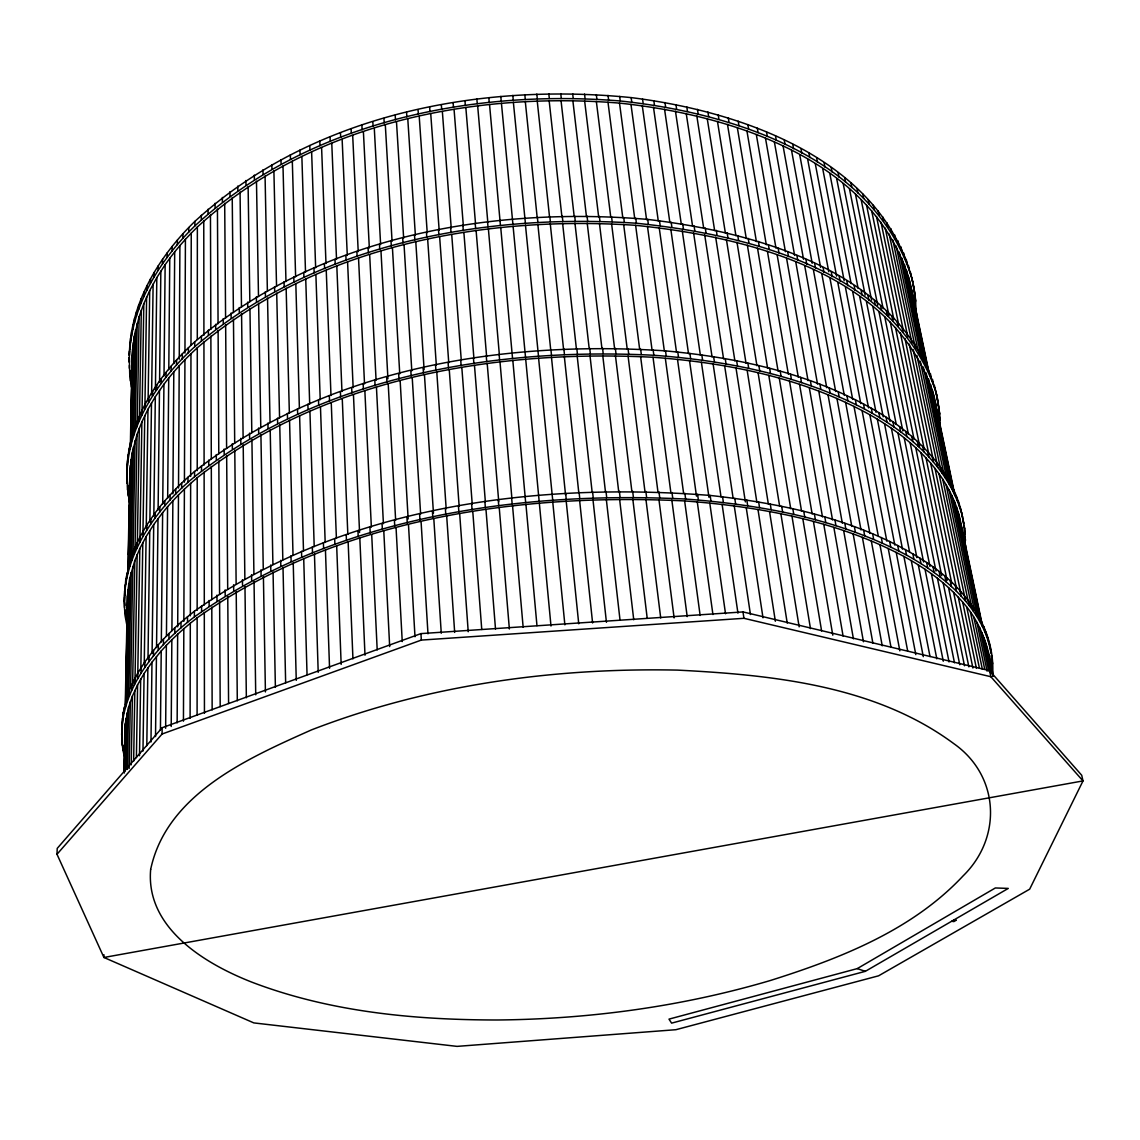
<?xml version="1.0" encoding="UTF-8"?>
<svg xmlns="http://www.w3.org/2000/svg" width="1140" height="1140" viewBox="0 0 1140 1140"><rect width="100%" height="100%" fill="white"/><g stroke="black" fill="none" stroke-linecap="round" stroke-linejoin="round"><path stroke-width="1.5" d="M124.189 755.834C111.093 699.647 152.318 648.689 194.384 616.925L194.398 611.254C342.242 506.801 533.306 481.451 710.149 495.444C785.403 503.738 862.524 520.367 926.649 562.505C964.326 586.73 995.348 627.741 992.669 674.452M126.754 624.506C114.356 566.609 151.82 511.903 194.57 476.72L194.57 471.476C326.04 368.348 502.441 339.905 665.532 350.892C739.49 357.689 814.473 374.162 878.826 412.623C917.558 436.136 953.752 471.333 962.616 517.46L960.08 506.873M194.74 341.872C156.493 376.385 125.386 424.536 126.868 477.774C126.925 426.218 157.748 380.247 194.726 346.731L194.74 341.872C317.96 236.721 489.972 206.055 647.691 219.407C758.442 232.617 905.003 272.759 936.866 395.894L934.344 385.32M194.897 221.374C158.66 256.543 130.031 303.724 129.362 355.466C131.642 305.349 159.643 260.062 194.883 225.905L194.897 221.374C310.65 114.998 478.415 82.18 631.161 97.612C742.596 111.449 882.973 159.785 912.784 282.264L910.276 271.719M197.092 714.88L197.149 617.823C337.084 518.786 516.776 492.808 684.641 500.93C759.995 506.602 836.603 520.553 903.906 556.434C925.723 568.461 946.399 583.196 962.702 602.191C981.169 622.526 989.477 649.501 993.125 676.22M197.149 610.385L197.22 477.703C324.672 377.91 494.817 349.282 653.02 357.262C727.847 362.777 803.714 378.01 869.863 414.789C910.005 437.546 948.409 471.589 959.752 518.073L982.509 625.946M197.22 470.678L197.291 347.786C316.749 246.012 482.576 215.175 635.621 225.321C748.225 236.792 896.738 273.643 934.102 396.521L955.035 495.772M197.291 339.406L197.363 227.017C309.581 124.032 471.219 91.072 619.519 103.113C732.678 115.054 875.606 160.241 910.119 282.905L929.114 372.923M965.409 548.824L964.697 528.846L961.576 512.558M190.095 718.328L190.309 623.252L197.149 617.823M190.337 615.828L190.651 483.403L197.22 477.703M190.665 476.406L190.964 353.728L197.291 347.786M190.979 345.32L191.249 233.144L197.363 227.017M183.44 721.178L183.825 628.724L190.309 623.252M183.854 621.328L184.395 489.174L190.651 483.403M184.423 482.177L184.936 359.741L190.964 353.728M184.951 353.115L185.421 239.343L191.249 233.144M187.516 622.397L187.53 616.74L194.398 611.254M187.958 482.476L187.972 477.247L194.57 471.476M188.357 352.73L188.371 347.871M188.741 232.09L188.756 227.558M177.142 722.917L177.655 634.239L183.825 628.724M177.698 626.857L178.467 494.988L184.395 489.174M178.51 488.02L179.208 365.798L184.936 359.741M179.251 359.185L179.906 245.599L185.421 239.343M180.975 627.912L181.004 622.269L187.53 616.74M181.659 488.291L181.688 483.061L187.972 477.247M182.3 358.786L182.315 353.927M182.885 238.331L182.913 233.814M171.214 726.479L171.841 639.782L177.655 634.239M171.912 630.62L172.867 500.859L178.467 494.988M172.91 493.891L173.807 371.911L179.208 365.798M173.864 363.532L174.691 251.912L179.906 245.599M174.791 633.47L174.819 627.841L181.004 622.269M175.703 494.147L175.731 488.946L181.688 483.061M176.543 364.9L176.572 360.055M177.327 244.644L177.356 240.127M57 854.273L162.079 734.018L162.137 727.733L420.945 633.612L742.995 611.923L989.577 670.648L1081.717 775.271L1083 780.914L1029.662 889.186L878.598 975.812L675.892 1029.705L457.069 1046.378L253.821 1022.908L103.925 957.472L57 854.273L57.214 848.402L162.137 727.733M163.433 644.684L163.476 639.098L174.819 627.841M164.758 506.003L164.801 500.816L175.731 488.946M165.984 377.255L166.027 372.424M167.138 257.412L167.181 252.923M165.642 728.303L166.369 645.368L171.841 639.782M166.44 636.22L167.58 506.744L172.867 500.859M167.666 498.038L168.72 378.067L173.807 371.911M168.791 369.702L169.76 258.281L174.691 251.912M168.934 639.07L168.977 633.455M170.06 500.061L170.102 494.86M171.114 371.056L171.142 366.225M172.083 250.999L172.126 246.496M158.261 650.341L158.317 644.755L163.476 639.098M159.771 511.974L159.828 506.801L164.801 500.816M161.182 383.496L161.239 378.68M162.493 263.867L162.536 259.379M160.427 730.17L161.225 650.969L166.369 645.368M161.324 641.849L162.635 512.672L167.58 506.744M162.721 503.98L163.932 384.251L168.72 378.067M164.017 375.915L165.143 264.68L169.76 258.281M150.979 741.998L151.976 662.226L161.225 650.969M152.09 653.163L153.715 524.6L162.635 512.672M153.829 515.893L155.325 396.734L163.932 384.251M155.411 390.179L156.821 277.604L165.143 264.68M153.444 656.013L153.515 650.441L158.317 644.755M155.126 517.973L155.197 512.815L159.828 506.801M156.693 389.766L156.75 384.964M158.161 270.365L158.218 265.877M155.525 736.568L156.436 656.597M156.536 647.491L158.004 518.629M158.104 509.951L159.472 390.478M159.572 382.156L160.84 271.12M916.503 316.834L915.135 294.818L911.886 277.989M142.97 751.089L144.11 673.526L151.976 662.226M144.239 664.449L146.105 536.598L153.715 524.6M146.234 527.92L147.972 409.274L155.325 396.734M148.1 400.938L149.71 290.615L156.821 277.604M144.851 667.385L144.923 661.841L153.515 650.441M146.832 530.029L146.903 524.885L155.197 512.815M148.685 402.377L148.756 397.589M150.409 283.433L150.466 278.972M146.803 745.645L147.872 667.883M148.001 658.778L149.753 530.599M149.867 521.906L151.492 402.99M151.606 394.697L153.116 284.088M148.97 661.684L149.055 656.127M150.822 524.001L150.893 518.843M152.532 396.065L152.589 391.262M154.128 276.892L154.185 272.417M137.626 678.77L137.712 673.255L144.923 661.841M139.864 542.127L139.935 537.011L146.903 524.885M141.93 415.046L142.016 410.286M143.868 296.571L143.939 292.125M136.401 757.573L137.584 684.827L144.11 673.526M137.769 674.025L139.821 548.596L146.105 536.598M139.978 538.208L141.887 421.871L147.972 409.274M142.044 411.797L143.811 303.682L149.71 290.615M139.493 755.706L140.676 679.183M140.847 668.353L142.799 542.597M142.928 533.947L144.766 415.573M144.908 407.251L146.618 297.141M141.061 673.07L141.146 667.555M143.184 536.071L143.255 530.941M145.15 408.704L145.222 403.93M146.989 290.002L147.06 285.541M131.77 690.128L131.87 684.655L137.712 673.255M134.192 554.211L134.292 549.11L139.935 537.011M136.458 427.728L136.543 422.983M138.553 309.752L138.638 305.32M131.214 764.869L132.425 696.084L137.584 684.827M132.611 685.34L134.819 560.581L139.821 548.596M135.005 550.15L137.042 434.44L141.887 421.871M137.213 424.422L139.123 316.749L143.811 303.682M134.534 684.456L134.62 678.956M136.857 548.169L136.957 543.067M139.037 421.387L139.123 416.642M141.061 303.169L141.146 298.723M133.637 761.235L134.834 690.455M134.99 681.464L137.156 554.596M137.299 545.989L139.308 428.155M139.479 418.109L141.317 310.208M124.004 771.851L125.286 723.786L128.592 707.256L132.425 696.084M125.272 704.477L127.424 595.992L129.718 578.408L134.819 560.581M127.823 573.705L129.846 471.732L132.083 453.207L137.042 434.44M130.288 449.374L132.112 355.594L134.306 336.286L139.123 316.749M124.232 771.737L124.83 729.23M125.514 707.042L125.984 681.663M126.184 671.075L127.11 623.395M127.352 611.026L127.424 595.992M128.093 572.423L128.236 565.34M128.45 554.724L129.404 505.148M129.618 494.518L129.846 471.732M130.573 446.68L130.658 441.978M130.73 436.976L131.656 389.424M131.898 377.098L132.112 355.594M132.853 329.46L132.938 325.057M124.331 773.048L125.286 723.786M125.671 704.349L127.879 590.164M128.321 567.563L130.302 465.59M130.73 443.175L132.553 349.196M126.768 669.522L127.11 651.923M128.977 555.251L129.39 534.062M130.174 493.435L129.817 483.901M131.243 437.831L131.684 414.989M125.058 771.253L126.07 718.314M126.412 700.587L128.649 584.307M128.977 566.936L131.043 459.42M131.371 442.291L133.28 342.755M126.098 769.443L127.167 712.799M127.267 701.428L129.718 578.408M129.832 566.252L132.083 453.207M132.226 440.382L134.306 336.286M134.449 322.905L134.534 318.488M127.438 769.4L128.592 707.256M128.863 692.963L131.1 572.494M131.328 560.353L133.437 446.98M133.651 435.238L135.617 329.788M129.347 695.785L129.447 690.327L131.87 684.655M131.855 560.239L131.941 555.151L134.292 549.11M134.178 434.069L134.263 429.324M136.358 316.336L136.444 311.904M129.133 768.502L130.345 701.67M130.601 687.349L132.796 566.537M133.052 552.601L135.09 440.724M135.304 428.953L137.213 323.276M121.652 734.616L123.12 712.785L129.447 690.327M124.346 601.721L125.785 579.12L131.941 555.151M124.488 595.907L124.588 590.905M127.01 471.632L127.11 466.958M131.385 387.073L129.746 374.576L129.304 357.518L129.404 362.306M121.823 740.002L121.895 723.815M122.237 723.701L122.35 718.328M124.502 607.506L124.445 596.747M124.93 590.05L125.029 585.034M129.148 501.871L127.096 479.228M127.452 465.448L127.552 460.76M129.347 368.249L129.404 365.356M129.803 349.011L129.889 344.636M122.308 745.332L121.937 734.659M124.958 613.22L125.029 609.914M127.438 489.929L127.523 485.284L128.15 495.928M129.746 374.576L129.832 370.229L131.471 382.755M123.006 718.186L123.12 712.785M125.685 584.136L125.785 579.12M128.193 459.221L128.279 454.532M130.53 342.527L130.615 338.138M123.106 750.619L123.206 745.318M125.713 618.892L125.428 611.111M130.43 380.846L130.516 376.514M124.103 712.628L124.203 707.213M126.754 578.208L126.853 573.164M129.233 452.965L129.319 448.262M131.542 336.001L131.627 331.612M103.982 954.75L103.925 957.472L1083 780.914L990.845 676.718L989.577 670.648M129.219 361.879L129.447 351.091M940.101 430.507L939.759 413.948L935.897 391.319M194.883 225.905C307.9 122.037 470.82 88.806 620.245 100.975C732.749 112.946 872.342 156.679 911.188 276.008M194.726 346.731C315.039 244.074 482.177 212.995 636.405 223.24C748.61 234.74 893.375 270.508 935.313 389.894M194.57 476.72C322.934 376.043 494.432 347.187 653.847 355.267C726.337 360.568 799.582 375.103 864.462 409.018C906.343 431.362 947.027 464.664 961.12 511.774M194.384 616.925C335.345 516.99 516.477 490.841 685.639 499.049C761.548 504.792 838.741 518.857 906.5 555.08C944.547 576.113 983.378 608.019 991.031 653.234M857.252 968.615L995.348 887.96L1008.273 888.416L865.331 971.337L671.603 1023.136L668.981 1019.131L857.252 968.615L865.331 971.337M162.079 734.018L421.33 640.082L743.935 618.308L990.845 676.718M954.152 919.809L956.318 920.18L953.852 921.605L951.701 921.248M914.109 288.534L913.197 284.273L915.448 303.169M938.12 401.907L937.151 397.347L938.462 406.396M963.813 523.146L962.773 518.273L963.656 523.987M914.237 290.572L915.135 294.818M938.12 403.375L939.089 407.921M964.013 525.611L964.697 528.846M987.696 637.246L988.808 642.518M991.401 654.973L992.142 658.45M908.395 265.463L909.307 269.767M932.491 379.335L933.46 383.924M958.27 501.201L959.324 506.117M985.943 631.959L987.069 637.231M914.978 296.87L915.876 301.117M939.759 413.948L938.79 409.417L939.232 418.466M963.813 525.412L965.281 534.56M991.273 655.899L992.627 663.779M906.215 259.25L907.127 263.554M930.34 373.364L931.309 377.967M939.189 415.459L940.144 419.976M956.161 495.558L957.201 500.489M964.882 537.04L965.566 540.274M983.877 626.687L984.989 631.988M903.735 253.052L904.647 257.369M915.947 310.878L916.546 313.685M927.875 367.436L928.844 372.053M953.724 489.929L954.764 494.874M964.882 542.768L965.566 545.975M981.469 621.442L982.594 626.758M908.523 276.692L928.829 372.908M932.548 390.578L954.308 493.777M958.256 512.444L981.511 622.668M985.829 643.159L992.812 676.248M906.628 270.493L926.792 366.139M930.696 384.636L953.225 491.568M956.446 506.83L980.428 620.587M984.077 637.93L991.358 672.457M900.971 246.895L901.883 251.213M925.11 361.537L926.093 366.168M950.974 484.343L952.014 489.302M978.747 616.227L979.873 621.557M904.462 264.323L925.366 363.674M928.544 378.736L951.102 485.925M954.337 501.23L979.075 618.778M982.01 632.714L990.389 672.543M901.997 258.196L923.315 359.656M926.093 372.866L949.406 483.802M951.9 495.672L977.037 615.286M979.616 627.527L988.736 670.961M897.907 240.782L898.819 245.114M922.046 355.68L923.015 360.311M947.91 478.8L948.95 483.773M975.683 611.068L976.809 616.412M989.121 642.561L991.344 653.12M899.232 252.083L920.921 355.509M923.343 367.023L947.027 479.969M949.164 490.143L974.315 610.085M976.894 622.369L987.126 671.175M894.558 234.712L895.47 239.044M918.669 349.866L919.638 354.512M944.519 473.3L945.559 478.287M972.292 605.939L973.418 611.297M896.183 246.026L917.871 349.681M920.279 361.223L943.977 474.454M946.1 484.657L971.636 606.68M973.845 617.253L984.675 669.038M890.91 228.698L891.808 233.044M914.993 344.109L915.962 348.769M940.814 467.842L941.854 472.844M968.573 600.851L969.684 606.224M892.848 240.013L914.864 345.62M916.916 355.466L940.614 469.067M942.723 479.213L968.259 601.649M970.468 612.18L982.381 669.322M886.948 222.728L887.861 227.088M889.2 234.056L911.972 343.069M913.254 349.752L937.821 467.457M939.032 473.812L965.623 601.222M966.748 607.164L979.388 667.955M885.267 228.143L907.226 334.219M909.278 344.109L932.905 458.266M935.014 468.469L960.863 593.327M962.702 602.191L976.41 668.396M882.702 216.842L883.614 221.203M906.699 332.752L907.668 337.44M932.435 457.111L933.475 462.128M960.108 590.848L961.234 596.263M881.035 222.314L902.951 328.619M904.989 338.523L928.929 454.689M930.682 463.182L956.489 588.382M958.327 597.274L972.905 668.026M878.156 211.014L879.054 215.389M902.082 327.18L903.051 331.868M927.76 451.839L928.787 456.869M955.377 585.946L956.489 591.361M876.518 216.543L898.733 324.871M900.401 332.994L924.284 449.459M926.036 457.966L951.786 583.509M953.61 592.415L968.872 666.857M873.311 205.257L874.209 209.646M897.166 321.68L898.12 326.382M922.759 446.638L923.785 451.682M950.304 581.101L951.415 586.544M871.701 210.843L893.846 319.399M895.498 327.551L919.667 446.025M921.049 452.822L947.098 580.474M948.551 587.627L964.497 665.76M868.181 199.585L869.079 203.974M891.936 316.25L892.891 320.967M917.444 441.508L918.469 446.567M944.889 576.327L946.001 581.785M866.585 205.229L888.986 315.737M890.297 322.178L914.038 439.242M915.762 447.749L941.711 575.728M943.179 582.925L959.766 664.763M862.752 193.999L863.635 198.403M886.393 310.906L887.348 315.623M911.801 436.463L912.827 441.536M939.146 571.639L940.258 577.111M861.17 199.685L883.144 308.712M884.783 316.892L908.423 434.226M910.148 442.748L935.997 571.083M937.451 578.279L954.479 662.796M857.024 188.513L857.907 192.917M880.55 305.663L881.505 310.394M905.83 431.49L906.856 436.577M933.062 567.036L934.173 572.522M855.485 194.256L877.686 305.221M878.969 311.69L902.852 431.034M904.219 437.846L929.955 566.509M931.409 573.719L949.05 661.955M850.996 183.113L851.879 187.53M874.409 300.504L875.349 305.235M899.56 426.631L900.572 431.732M926.649 562.505L927.746 568.019M849.485 188.912L871.573 300.105M872.855 306.589L896.268 424.465M897.964 433.029L923.585 562.02M925.024 569.259L943.279 661.214M844.697 177.826L845.567 182.258M867.953 295.445L868.894 300.19M892.962 421.857L893.974 426.973M919.909 558.087L920.992 563.602M843.215 183.668L865.16 295.089M866.443 301.587L890.055 421.458M891.409 428.312L916.873 557.617M918.313 564.884L936.809 658.834M838.1 172.653L838.969 177.085M861.213 290.501L862.139 295.26M886.051 417.183L887.062 422.313M912.827 553.755L913.91 559.284M836.66 178.553L858.121 288.434M859.731 296.685L883.187 416.827M884.526 423.695L909.52 551.618M911.273 560.609L930.012 656.569M831.231 167.58L832.086 172.026M854.159 285.656L855.1 290.429M878.826 412.623L879.823 417.767M905.431 549.537L906.5 555.08M829.82 173.537L851.124 283.632M852.72 291.897L876.019 412.309M877.344 419.178L902.495 549.152M903.906 556.434L923.3 656.668M824.077 162.65L824.933 167.096M846.835 280.939L847.747 285.727M871.302 408.177L872.299 413.336M897.707 545.419L898.776 550.976M822.71 168.649L844.184 280.725M845.424 287.237L868.538 407.892M869.863 414.789L894.829 545.077M896.225 552.373L915.805 654.602M816.639 157.833L817.494 162.293M839.197 276.35L840.109 281.138M863.479 403.859L864.462 409.018M889.656 541.414L890.725 546.986M815.314 163.875L836.603 276.165M837.843 282.692L860.771 403.631M862.068 410.514L886.835 541.101M888.217 548.411L907.654 650.911M808.944 153.145L809.785 157.619M831.288 271.89L832.2 276.678M855.342 399.655L856.311 404.828M881.306 537.538L882.346 543.125M807.661 159.244L828.752 271.748M829.977 278.274L852.692 399.456M853.988 406.353L878.199 535.515M879.909 544.578L899.831 650.826M800.964 148.613L801.805 153.088M823.094 267.558L823.992 272.36M846.92 395.58L847.889 400.767M872.627 533.776L873.668 539.377M799.724 154.755L820.615 267.444M821.826 273.985L844.327 395.423M845.609 402.334L869.92 533.52M871.288 540.873L891.024 647.392M792.742 144.21L793.554 148.699M814.63 263.368L815.513 268.185M838.199 391.647L839.154 396.834M863.65 530.143L864.69 535.757M791.545 150.395L812.207 263.297M813.404 269.838L835.677 391.519M836.945 398.444L861.014 529.943M862.367 537.296L882.232 645.824M784.249 139.964L785.061 144.452M805.894 259.322L806.778 264.152M829.207 387.857L830.148 393.058M854.387 526.651L855.399 532.28M783.109 146.191L803.543 259.279M804.726 265.848L826.742 387.743M827.996 394.697L851.808 526.481M853.133 533.834L872.87 643.06M775.514 135.874L776.312 140.363M796.903 255.431L797.758 260.262M819.931 384.209L820.871 389.41M844.811 523.303L845.823 528.932M774.416 142.144L794.609 255.417M795.777 262.001L817.537 384.123M818.777 391.091L842.318 523.16M843.629 530.528L863.45 641.735M766.522 131.941L767.32 136.444M787.64 251.698L788.495 256.543M810.383 380.703L811.31 385.933M834.965 520.082L835.962 525.74M765.496 138.254L785.417 251.712M786.572 258.296L808.06 380.66M809.286 387.628L832.528 519.968M833.839 527.364L853.418 638.827M757.302 128.179L758.086 132.682M778.135 248.121L778.976 252.966M800.579 377.354L801.491 382.598M824.833 517.019L825.816 522.69M756.319 134.534L775.984 248.178M777.124 254.762L798.328 377.34M799.539 384.322L822.481 516.933M823.764 524.329L843.087 636.049M747.854 124.588L748.624 129.105M768.389 244.715L769.215 249.575M790.519 374.176L791.417 379.421M814.43 514.111L815.399 519.783M746.928 130.986L766.308 244.787M767.434 251.398L788.339 374.191M789.535 381.173L812.15 514.04M813.419 521.465L832.784 635.18M738.193 121.168L738.948 125.685M758.399 241.481L759.226 246.34M780.202 371.155L781.085 376.414M803.757 511.361L804.726 517.047M737.323 127.595L756.404 241.58M757.516 248.192L778.107 371.213M779.276 378.195L801.577 511.319M802.817 518.743L821.612 630.947M911.43 289.132L912.47 295.374M728.303 117.933L729.044 122.465M748.196 238.417L749.009 243.29M769.643 368.305L770.512 373.564M792.841 508.768L793.782 514.468M128.492 492.793L129.233 497.254M727.491 124.403L746.273 238.545M747.37 245.171L767.648 368.391M768.788 375.388L790.732 508.739M791.972 516.192L810.469 628.61M935.356 402.491L936.325 408.462M718.2 114.884L718.941 119.415M737.765 235.538L738.563 240.412M758.87 365.626L759.725 370.899M781.684 506.331L782.61 512.045M717.459 121.382L735.927 235.709M736.996 242.321L756.946 365.741M758.072 372.737L779.66 506.331M780.872 513.798L799.14 626.843M707.911 112.019L708.638 116.565M727.135 232.831L727.918 237.719M747.869 363.133L748.709 368.405M770.284 504.08L771.196 509.794M707.228 118.56L725.382 233.044M726.437 239.657L746.03 363.261M747.142 370.272L768.36 504.122M769.543 511.575L787.227 623.081M960.935 523.73L962.274 533.648M697.438 109.355L698.15 113.9M716.305 230.323L717.06 235.225M736.654 360.81L737.466 366.097M758.656 501.985L759.553 507.728M696.811 115.91L714.638 230.551M715.664 237.177L734.901 360.953M735.998 367.992L756.832 502.042M757.986 509.509L775.357 621.243M988.366 653.705L989.491 662.511M686.779 106.889L687.477 111.435M705.275 228L706.03 232.902M725.24 358.673L726.038 363.974M746.828 500.075L747.698 505.818M686.223 113.473L703.693 228.257M704.705 234.883L723.572 358.844M724.655 365.883L745.361 501.899M746.23 507.628L763.002 617.795M675.949 104.609L676.633 109.169M694.075 225.877L694.802 230.793M713.626 356.735L714.424 362.036M734.787 498.351L735.642 504.094M675.464 111.236L692.578 226.147M693.576 232.788L712.072 356.92M713.113 363.959L733.148 498.436M734.26 505.932L750.448 614.531M742.995 611.923L743.935 618.308M664.962 102.557L665.632 107.103M682.703 223.953L683.416 228.869M701.841 354.982L702.611 360.297M722.561 496.798L723.401 502.555M664.549 109.198L681.307 224.238M682.276 230.893L700.373 355.181M701.399 362.235L721.022 496.897M722.119 504.407L737.951 613.178M653.833 100.691L654.488 105.265M671.175 222.243L671.873 227.159M689.885 353.414L690.655 358.744M710.149 495.444L710.975 501.201M653.491 107.36L669.864 222.528M670.819 229.197L688.517 353.628M689.529 360.696L708.966 497.297M709.778 503.068L725.524 613.762M642.561 99.052L643.188 103.612M659.49 220.718L660.188 225.649M677.787 352.06L678.528 357.376M697.58 494.261L698.378 500.032M642.29 105.735L658.293 221.032M659.219 227.701L676.519 352.274M677.502 359.357L696.483 496.142M697.281 501.899L712.928 614.517M631.161 97.612L631.774 102.187M647.691 219.407L648.361 224.338M665.532 350.892L666.245 356.221M684.855 493.278L685.639 499.049M630.962 104.324L646.58 219.735M647.477 226.404L664.364 351.12M665.318 358.202L683.615 493.406M684.641 500.93L700.145 615.472M619.647 96.401L620.245 100.975M635.75 218.31L636.405 223.24M653.149 349.937L653.847 355.267M671.973 492.48L672.743 498.266M619.519 103.113L634.738 218.638M635.621 225.321L652.08 350.18M653.02 357.262L670.861 492.623M671.845 500.161L687.192 616.597M608.033 95.404L608.618 99.978M623.708 217.427L624.35 222.357M640.637 349.182L641.336 354.512M658.977 491.882L659.732 497.667M607.976 102.13L622.796 217.754M623.651 224.452L639.683 349.424M640.595 356.521L657.965 492.024M658.934 499.562L674.111 617.923M596.32 94.62L596.89 99.209M611.567 216.743L612.18 221.687M628.04 348.626L628.696 353.97M645.867 491.468L646.594 497.268M596.334 101.36L610.755 217.085M611.596 223.782L627.185 348.868M628.069 355.979L644.969 491.611M645.91 499.178L660.716 618.008M584.535 94.064L585.091 98.653M599.341 216.287L599.939 221.231M615.329 348.27L615.985 353.628M632.657 491.255L633.37 497.069M584.62 100.819L598.628 216.629M599.441 223.326L614.588 348.527M615.443 355.637L631.874 491.411M632.786 498.964L647.164 617.923M912.656 296.927L913.026 300.048M572.665 93.737L573.206 98.325M587.043 216.044L587.613 220.989M602.561 348.142L603.188 353.486M619.362 491.24L620.046 497.054M572.836 100.491L586.43 216.386M587.214 223.098L601.92 348.398M602.747 355.509L618.678 491.383M619.576 498.964L633.74 619.775M130.231 489.901L130.587 492.879M936.496 409.958L937.009 414.447M560.752 93.623L561.279 98.211M574.674 216.016L575.244 220.96M589.708 348.199L590.321 353.557M605.995 491.426L606.665 497.24M561.008 100.391L574.175 216.358M574.945 223.07L589.18 348.455M589.978 355.58L605.426 491.568M606.295 499.149L620.018 620.074M548.796 93.737L549.309 98.325M562.262 216.201L562.818 221.16M576.812 348.484L577.41 353.842M592.572 491.796L593.213 497.624M549.124 100.505L561.878 216.543M562.604 223.269L576.384 348.74M577.168 355.865L592.116 491.939M592.957 499.534L606.437 622.298M536.812 94.064L537.296 98.667M549.822 216.6L550.349 221.573M563.872 348.968L564.442 354.326M579.106 492.38L579.719 498.209M537.211 100.833L549.537 216.956M550.25 223.668L563.559 349.211M564.314 356.35L578.764 492.523M579.576 500.104L592.601 622.953M524.813 94.634L525.284 99.223M537.368 217.227L537.866 222.186M550.919 349.652L551.475 355.024M565.611 493.15L566.209 498.978M525.284 101.403L537.182 217.569M537.866 224.295L550.72 349.909M551.447 357.034L565.568 495.059M566.167 500.873L578.735 623.794M512.801 95.418L513.257 100.021M513.356 102.173L525.383 223.027M525.469 225.121L538.479 355.937M538.565 357.932L552.686 499.947M552.743 501.842L564.87 624.834M500.802 96.415L501.23 101.033M501.429 103.184L512.9 224.095M513.086 226.176L525.497 357.048M525.683 359.043L539.149 501.116M539.32 502.997L550.99 626.031M488.818 97.655L489.231 102.258M489.53 104.396L500.432 225.364M500.731 227.43L512.53 358.359M512.815 360.34L525.654 502.484M525.925 504.35L536.969 625.661M477.66 105.849L487.806 222.186M488.39 228.912L499.363 354.697M499.99 361.85L511.889 498.294M512.558 505.889L523.146 627.228M476.862 99.095L477.261 103.712M487.564 221.873L488.005 226.846M499.135 354.497L499.605 359.87M511.661 498.194L512.173 504.037M465.832 107.502L475.537 223.853M476.107 230.594L486.609 356.407M487.207 363.56L498.75 501.785M499.234 507.628L509.366 628.981M464.963 100.776L465.348 105.379M475.209 223.568L475.622 228.542M486.267 356.221L486.723 361.594M498.251 499.947L498.736 505.775M454.062 109.369L463.339 225.748M463.88 232.489L473.912 358.316M474.482 365.455L485.369 501.928M485.982 509.537L495.515 629.138M453.122 102.657L453.478 107.26M462.897 225.478L463.296 230.451M473.456 358.145L473.898 363.517M484.913 501.871L485.369 507.713M124.602 602.533L124.83 605.397M127.424 607.506L127.637 610.342M442.349 111.449L451.212 227.843M451.725 234.584L461.287 360.411M461.828 367.565L472.216 504.037M472.786 511.632L481.75 629.48M441.337 104.752L441.693 109.369M450.656 227.587L451.041 232.56M460.731 360.254L461.144 365.641M471.647 503.994L472.088 509.822M430.735 113.743L439.157 230.138M439.641 236.878L448.747 362.705M449.274 369.859L459.149 506.317M459.691 513.926L468.226 631.745M429.652 107.075L429.98 111.677M438.515 229.91L438.872 234.883M448.091 362.577L448.476 367.949M458.465 506.288L458.878 512.131M419.207 116.252L427.215 232.645M427.671 239.371L436.321 365.185M436.805 372.338L446.182 508.782M446.709 516.377L454.675 632.415M418.052 109.597L418.366 114.2M426.46 232.432L426.802 237.405M435.551 365.085L435.922 370.457M445.384 508.782L445.797 514.61M407.792 118.959L415.373 235.339M415.801 242.065L424.108 369.631M424.465 375.003L433.457 513.185M433.827 519.014L441.266 633.256M406.553 112.319L406.852 116.936M414.518 235.139L414.846 240.113M423.125 367.778L423.467 373.151M432.43 511.433L432.815 517.275M132.069 368.291L132.454 374.576M396.492 121.866L403.646 238.217M404.059 244.958L411.797 370.728M412.238 377.867L420.632 514.226M421.088 521.821L427.984 633.812M395.181 115.254L395.466 119.871M402.705 238.061L403.004 243.034M410.828 370.657L411.155 376.029M419.62 514.268L419.976 520.096M420.945 633.612L421.33 640.082M385.32 124.973L392.06 241.295M392.445 248.036L399.741 373.763M400.154 380.903L408.163 518.971M408.491 524.799L414.989 636.733M383.938 118.389L384.209 122.992M391.02 241.167L391.305 246.126M398.658 373.721L398.972 379.093M406.937 517.275L407.279 523.103M374.291 128.264L380.618 244.559M380.988 251.299L387.928 378.736M388.227 384.109L395.651 520.353M396.065 527.934L402.249 641.578M372.837 121.709L373.094 126.326M379.478 244.459L379.748 249.418M386.659 376.955L386.945 382.328M394.426 520.453L394.739 526.267M964.255 529.715L964.397 532.565M363.404 131.755L369.332 248.007M369.674 254.733L376.086 380.361M376.457 387.5L383.411 523.659M383.795 531.24L389.68 646.58M361.893 125.229L362.121 129.846M368.106 247.936L368.363 252.895M374.818 380.375L375.089 385.748M382.085 523.787L382.385 529.601M352.688 135.418L358.216 251.641M358.544 258.353L364.529 383.909M364.871 391.049L371.355 527.122M371.711 534.703L377.197 649.943M351.106 128.934L351.32 133.537M356.906 251.584L357.134 256.543M363.161 383.966L363.404 389.324M369.93 527.279L370.201 533.093M342.128 139.279L347.287 255.431M347.586 262.143L353.144 387.628M353.457 394.753L359.57 532.494M359.827 538.308L365 655.229M340.49 132.824L340.689 137.427M345.876 255.417L346.09 260.376M351.676 387.714L351.918 393.072M357.974 530.912L358.216 536.726M331.769 143.298L336.528 259.393M336.813 266.105L341.957 391.505M342.257 398.63L347.828 534.489M348.142 542.056L352.944 658.863M330.059 136.886L330.244 141.488M335.032 259.407L335.231 264.366M340.404 391.618L340.618 396.976M346.218 534.717L346.446 540.517M321.594 147.502L325.983 263.525M326.24 270.237L330.985 395.537M331.256 402.662L336.4 538.394M336.685 545.96L341.159 664.406M319.827 141.118L319.998 145.721M324.401 263.568L324.587 268.527M329.346 395.68L329.546 401.038M334.69 538.65L334.904 544.45M991.515 658.578L991.615 661.257M311.619 151.862L315.652 267.815M315.88 274.512L320.226 399.727M320.468 406.838L325.185 542.441M325.442 549.993L329.56 668.311M309.795 145.521L309.952 150.124M313.985 267.9L314.141 272.845M318.502 399.898L318.687 405.256M323.389 542.726L323.589 548.525M301.858 156.38L305.52 272.246M305.734 278.944L309.695 404.045M309.923 411.155L314.213 546.616M314.455 554.154L318.203 672.329M299.963 150.081L300.105 154.684M303.781 272.375L303.924 277.319M307.886 404.258L308.057 409.602M312.332 546.929L312.502 552.729M292.31 161.053L295.631 276.835M295.816 283.532L299.407 408.505M299.606 415.601L303.496 550.891M303.71 558.457L307.045 674.709M290.358 154.812L290.486 159.4M293.807 276.992L293.935 281.936M297.512 408.761L297.654 414.105M301.516 551.276L301.687 557.047M282.991 165.884L285.969 281.537M286.14 288.249L289.361 413.107M289.546 420.19L293.023 555.322M293.222 562.861L296.257 680.352M280.996 159.671L281.11 164.26M284.074 281.765L284.188 286.696M287.394 413.393L287.522 418.722M290.971 555.736L291.127 561.507M273.899 170.843L276.55 286.397M276.707 293.108L279.571 417.824M279.742 424.907L282.834 559.854M283.005 567.392L285.656 682.931M271.847 164.687L271.961 169.276M274.583 286.667L274.697 291.598M277.519 418.152L277.633 423.482M280.697 560.31L280.825 566.081M126.953 473.114L127.01 483.873M265.064 175.945L267.387 291.398M267.53 298.096L270.052 422.641M270.194 429.737L272.916 564.514M273.059 572.038L275.395 687.392M262.955 169.832L263.055 174.42M265.349 291.697L265.449 296.628M267.914 423.04L268.028 428.355M270.707 564.998L270.821 570.755M256.471 181.189L258.495 296.514M258.609 303.197L260.789 427.6M260.918 434.682L263.269 569.273M263.411 576.783L265.421 691.937M254.32 175.118L254.391 179.692M256.372 296.856L256.457 301.772M258.595 428.027L258.68 433.343M260.989 569.786L261.089 575.543M248.121 186.547L249.845 301.744M249.945 308.427L251.812 432.673M251.912 439.741L253.921 574.118M254.035 581.628L255.731 694.816M245.927 180.533L245.998 185.093M247.665 302.129L247.736 307.045M249.546 433.143L249.617 438.444M251.57 574.688L251.655 580.431M240.056 192.019L241.481 307.088M241.566 313.771L243.119 437.846M243.205 444.899L244.872 579.077M244.972 586.558L246.354 697.78M237.804 186.062L237.861 190.622M239.243 307.529L239.3 312.431M240.782 438.358L240.854 443.645M242.45 579.676L242.521 585.404M232.232 197.605L233.401 312.545M233.458 319.214L234.712 443.104M234.783 450.157L236.137 584.107M236.208 591.589L237.305 700.829M229.952 191.705L229.995 196.265M231.092 313.016L231.135 317.918M232.318 443.659L232.375 448.946M233.643 584.749L233.7 590.477M224.694 203.305L225.592 318.089M225.649 324.757L226.604 448.462M226.661 455.516L227.701 589.223M227.758 596.69L228.584 703.494M222.371 197.448L222.414 202.008M223.226 318.616L223.269 323.518M224.153 449.06L224.195 454.347M225.15 589.907L225.193 595.622M217.441 209.105L218.068 323.732M218.111 330.386L218.794 453.92M218.837 460.945L219.578 594.396M219.621 601.877L220.191 706.686M215.075 203.291L215.104 207.851M215.66 324.302L215.688 329.189M216.287 454.561L216.315 459.819M216.97 595.151L216.999 600.851M210.458 214.99L210.843 329.474M210.871 336.115L211.299 459.434M211.313 466.459L211.769 599.668M211.798 607.135L212.154 709.935M208.064 209.233L208.079 213.779M208.392 330.073L208.392 334.961M208.734 460.118L208.748 465.391M209.119 600.452L209.133 606.138M203.761 220.96L203.917 335.288M203.932 341.915L204.103 465.034M204.117 472.046L204.302 604.998M204.302 612.451L204.445 713.27M201.338 215.261L201.338 219.806M201.41 335.944L201.41 340.817M201.495 465.761L201.495 471.02M201.595 605.824L201.595 611.51M150.651 869.506C145.549 927.832 204.473 963.514 251.555 982.039C329.802 1012.021 414.604 1019.986 497.809 1019.986C589.893 1019.075 682.091 1006.577 770.469 980.471C840.166 958.469 912.143 930.34 963.129 875.862C1002.402 837.444 999.524 775.784 953.852 743.679C875.078 685.311 772.435 674.937 677.459 670.106C553.37 667.541 427.742 684.941 311.619 729.828C248.278 758.043 166.426 794.124 150.651 869.506"/></g></svg>
